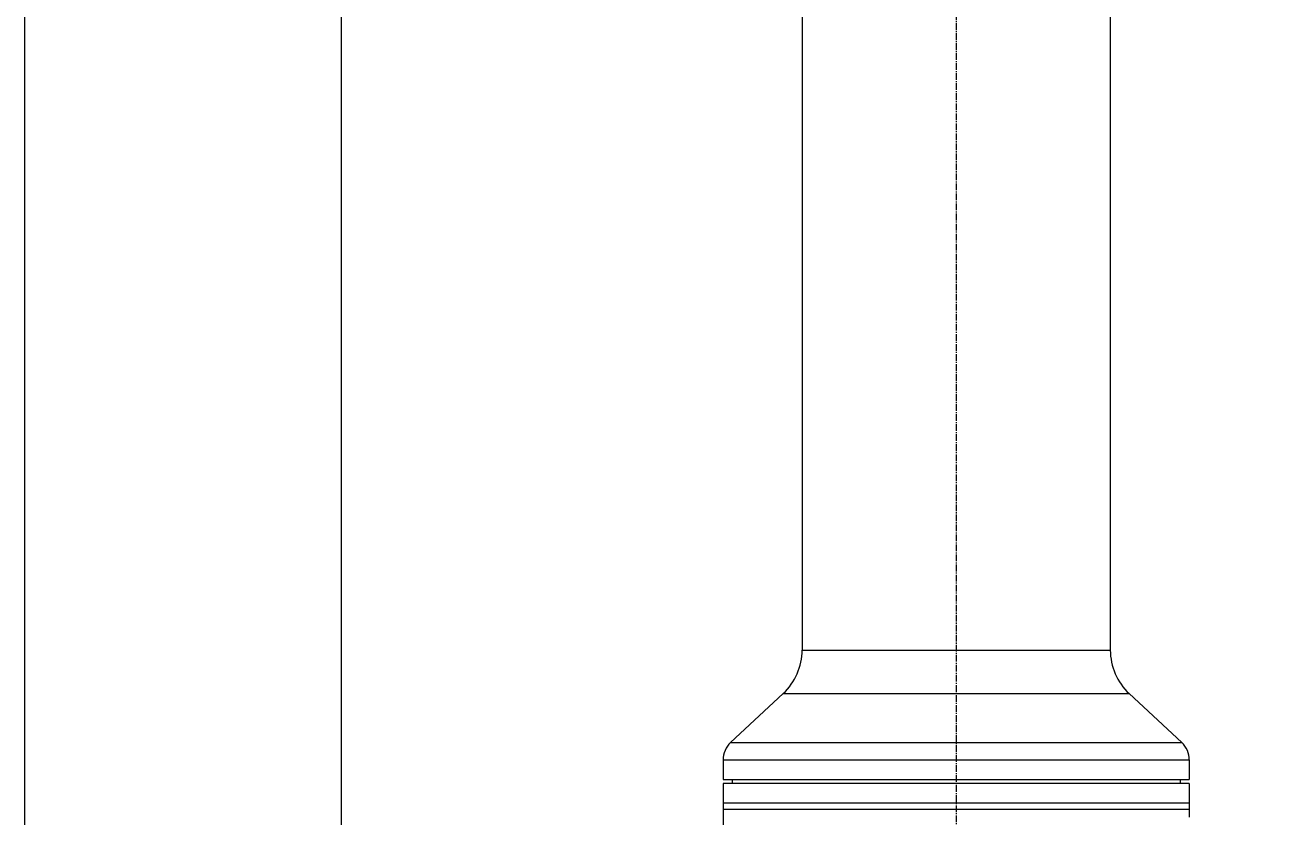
# Model space of a CAD drawing. Header units: millimetres. Extents: x 0 to 4378, y 0 to 2376.
# Drawn here: x 0 to 314.4, y 1262.1 to 1462.8 of the extents above; entities that cross this region are included whole.
import ezdxf
from ezdxf.enums import TextEntityAlignment as Align

# ---------------------------------------------------------------- set-up
doc = ezdxf.new("R2010")
doc.units = ezdxf.units.MM
doc.header["$LTSCALE"] = 0.2
doc.linetypes.add('CENTER2', pattern=[1.125, 0.75, -0.125, 0.125, -0.125])
doc.layers.add('02_Center Line', color=1, linetype='CENTER2')
doc.layers.add('05_Section Line', color=3, linetype='Continuous')
doc.styles.add('Rainbow-5.0 Style', font='malgunsl.ttf')

# ---------------------------------------------------------------- blocks, each defined once
blk = doc.blocks.new('A$C869fea471123')
blk.add_lwpolyline([(0, 594), (841, 594), (841, 0), (0, 0)], close=True)
at = {"layer": '05_Section Line', "linetype": 'Continuous'}
blk.add_lwpolyline([(820.976, 20.024), (820.976, 574.683), (20.024, 574.683), (20.024, 20.024)], close=True, dxfattribs=at)
at = {"linetype": 'Continuous', "style": 'Rainbow-5.0 Style'}
for tag, p in [('PART_NAME', (743.885, 109.38)), ('DRAWING_NO', (729.868, 91.859)), ('REV', (803.455, 91.859)), ('제도', (768.414, 74.199)), ('DATE_1', (803.455, 74.199)), ('SCALE', (680.81, 69.082)), ('MATERIAL', (722.86, 69.082)), ('검도', (768.414, 60.182)), ('DATE_2', (803.455, 60.182)), ('승인', (768.414, 46.165)), ('DATE_3', (803.455, 46.165)), ('REFERENCE', (722.86, 41.049)), ('PAGE', (768.414, 32.288))]:
    blk.add_attdef(tag, text='', height=5.006, dxfattribs=at).set_placement(p, align=Align.MIDDLE_CENTER)
blk = doc.blocks.new('A$C1ebef229')
for p, q in [((-39, 931.2), (-39, 702.18)), ((39, 931.2), (39, 702.18)), ((-39, 702.18), (39, 702.18)), ((-43.77, 691.21), (-57.09, 678.79)), ((-43.77, 691.21), (43.77, 691.21)), ((43.77, 691.21), (57.09, 678.79)), ((-57.09, 678.79), (57.09, 678.79)), ((-59, 674.4), (59, 674.4)), ((-59, 674.4), (-59, 669.4)), ((59, 674.4), (59, 669.4)), ((-59, 669.4), (59, 669.4)), ((59, 668.4), (-59, 668.4)), ((-59, 668.4), (-59, 653.2)), ((-56.7, 669.4), (-56.71, 668.4)), ((56.7, 669.4), (56.71, 668.4)), ((59, 668.4), (59, 659.89)), ((59, 663.4), (-59, 663.4)), ((-59, 661.9), (59, 661.9))]:
    blk.add_line(p, q)
for centre, radius, start, end in [((-54, 702.18), 15, 313, 0), ((54, 702.18), 15, 180, 227), ((-53, 674.4), 6, 133, 180), ((53, 674.4), 6, 0, 47)]:
    blk.add_arc(centre, radius, start, end)
at = {"layer": '02_Center Line', "ltscale": 11.288275}
blk.add_line((0, 1046.4), (0, 526.67), dxfattribs=at)

msp = doc.modelspace()

# ---------------------------------------------------------------- block references
at = {"xscale": 4, "yscale": 4, "zscale": 4}
msp.add_blockref('A$C869fea471123', (0, 0), dxfattribs=at)
msp.add_blockref('A$C1ebef229', (235.724, 602.257))

doc.saveas('drawing.dxf')
